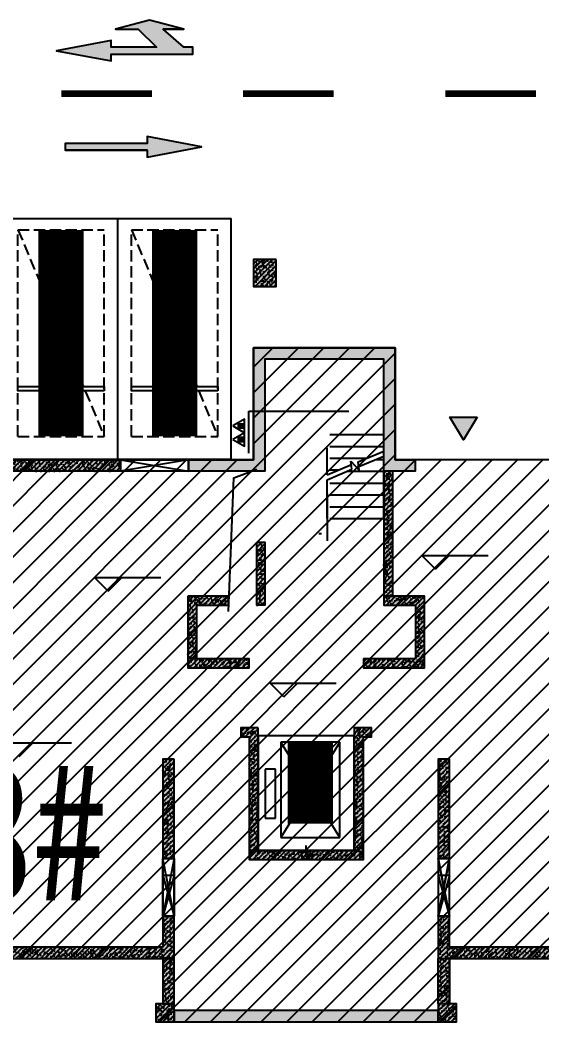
# Model space of a CAD drawing. Extents: x -1338203 to 1886333, y -783476 to 1038610.
# Drawn here: x 755202 to 766702, y 64349 to 86421 of the extents above; entities that cross this region are included whole.
import ezdxf
from ezdxf.enums import TextEntityAlignment as Align

# ---------------------------------------------------------------- set-up
doc = ezdxf.new("R2010")
doc.units = 0
doc.header["$LTSCALE"] = 1000
doc.header["$MEASUREMENT"] = 0
doc.linetypes.add('A-001-平面B2$0$__DASH', pattern=[0.35, 0.25, -0.1])
for name, color, linetype, plot in [('A-001-主楼相对位置参照$0$AAD-A-MARK', 6, 'Continuous', False), ('A-08-平面B1$0$A01-125-交通核文字编号B2$0$AAD-A-MARK', 6, 'Continuous', False), ('A-08-平面B1$0$AAD-A-MARK', 6, 'Continuous', False), ('S-08-墙柱B1_1$0$AAD-A-MARK', 6, 'Continuous', False)]:
    doc.layers.add(name, color=color, linetype=linetype, plot=plot)
for name, color, linetype in [('A-001-平面参照B1$0$0G-NOTE', 4, 'Continuous'), ('A-001-车位参照B1$0$A-001-车位参照B1$0$0A-P-PKNG-CAR(A)', 43, 'Continuous'), ('A-08-平面B1$0$0A-A-SYMB-ELEV', 150, 'Continuous'), ('A-08-平面B1$0$0A-E-EVTR', 2, 'Continuous'), ('A-08-平面B1$0$0A-E-STRS', 2, 'Continuous'), ('A-08-平面B1$0$0A-O-HOLE', 52, 'Continuous'), ('A-08-平面B1$0$A01-125-交通核文字编号B2$0$0A-A-SYMB-ELEV', 150, 'Continuous'), ('p-a-core', 1, 'Continuous'), ('p-a-regular', 5, 'Continuous'), ('S-08-墙柱B1_1$0$$AUDIT_BAD_LAYER1', 7, 'Continuous'), ('S-08-墙柱B1_1$0$0S-CC-LINE', 52, 'Continuous'), ('S-08-墙柱B1_1$0$0S-CW-HATCH', 251, 'Continuous'), ('S-08-墙柱B1_1$0$0S-CW-HATCH-UP', 251, 'Continuous'), ('S-08-墙柱B1_1$0$0S-CW-LINE', 72, 'Continuous'), ('S-08-墙柱B1_1$0$0S-S-HOLE', 55, 'Continuous'), ('S001地下一墙柱$0$S001地下一墙柱$0$0S-CC-LINE', 52, 'Continuous'), ('S001地下一墙柱$0$S001地下一墙柱$0$0S-CW-HATCH', 251, 'Continuous'), ('S001地下一墙柱$0$S001地下一墙柱$0$0S-CW-HATCH-UP', 251, 'Continuous'), ('中心线', 42, 'Continuous'), ('地面指向箭头', 7, 'Continuous'), ('负一层消火栓$0$0P-DIM-FH', 3, 'Continuous'), ('负一层消火栓$0$0P-EQUIP-FH', 7, 'Continuous')]:
    doc.layers.add(name, color=color, linetype=linetype)
doc.styles.add('A-001-平面参照B1$0$AAD-HT', font='simhei.ttf', dxfattribs={"width": 0.6})
pattern_1 = [(45, (0, 0), (-53.03300858899106, 53.03300858899107), []), (49.99999999999999, (0, 0), (215.178054780226, -18.82564049477853), [22.5, -247.5]), (355, (0, 0), (-41.6254000839, 225.6576401100035), [18, -198]), (100.4514, (17.9315039999783, -1.568802000023425), (173.5528145142065, 206.8318626182861), [19.122057, -210.3426336]), (46.18420000000002, (0, 60), (320.1723145876933, -49.65570429870542), [33.74999999999971, -371.2499999999977]), (96.6356, (26.68102349992841, 55.86200790002476), (280.398811664611, 292.2353612701325), [28.6830864, -315.5139]), (351.1842, (0, 60), (280.3985835400882, 292.2355802775974), [27, -297]), (21, (30, 45), (179.0721156355385, -120.7856671996016), [22.5, -247.5]), (326.0000000000001, (30, 45), (72.99459957647451, 217.5450135140559), [18, -198]), (71.4514, (44.92266990058124, 34.93451819999609), (252.066788574447, 96.75914901298572), [19.122057, -210.3426336]), (37.50000000000001, (0, 0), (3.647956595187201, 99.86815614939344), [0, -195.6, 0, -201, 0, -198.75]), (7.499999999999999, (0, 0), (78.92086123264458, 118.3235135647081), [0, -114.6, 0, -191.1, 0, -75.75]), (327.5, (-66.90000000037253, 0), (160.1467308517227, -6.766461520313927), [0, -75, 0, -234, 0, -310.5]), (317.5, (-96.90000000037253, 0), (174.9558508027159, 30.03149469969532), [0, -97.5, 0, -155.4, 0, -220.5])]
pattern_2 = [(45, (-4257893.903949719, 636368.8343499252), (-53.03300858899106, 53.03300858899107), []), (49.99999999999999, (-4257893.903949719, 636368.8343499252), (215.178054780226, -18.82564049477853), [22.5, -247.5]), (355, (-4257893.903949719, 636368.8343499252), (-41.6254000839, 225.6576401100035), [18, -198]), (100.4514, (-4257875.972445719, 636367.2655479251), (173.5528145142065, 206.8318626182861), [19.122057, -210.3426336]), (46.18420000000002, (-4257893.903949719, 636428.8343499252), (320.1723145876933, -49.65570429870542), [33.74999999999977, -371.2499999999982]), (96.6356, (-4257867.222926219, 636424.6963578251), (280.398811664611, 292.2353612701325), [28.6830864, -315.5139]), (351.1842, (-4257893.903949719, 636428.8343499252), (280.3985835400882, 292.2355802775974), [27, -297]), (21, (-4257863.903949719, 636413.8343499252), (179.0721156355385, -120.7856671996016), [22.5, -247.5]), (326.0000000000001, (-4257863.903949719, 636413.8343499252), (72.99459957647451, 217.5450135140559), [18, -198]), (71.4514, (-4257848.981279819, 636403.768868125), (252.066788574447, 96.75914901298572), [19.122057, -210.3426336]), (37.50000000000001, (-4257893.903949719, 636368.8343499252), (3.647956595187201, 99.86815614939344), [0, -195.6, 0, -201, 0, -198.75]), (7.499999999999999, (-4257893.903949719, 636368.8343499252), (78.92086123264458, 118.3235135647081), [0, -114.6, 0, -191.1, 0, -75.75]), (327.5, (-4257960.803949719, 636368.8343499252), (160.1467308517227, -6.766461520313927), [0, -75, 0, -234, 0, -310.5]), (317.5, (-4257990.803949719, 636368.8343499252), (174.9558508027159, 30.03149469969532), [0, -97.5, 0, -155.4, 0, -220.5])]

# ---------------------------------------------------------------- blocks, each defined once
blk = doc.blocks.new('A-001-平面参照B1')
at = {"layer": 'A-001-平面参照B1$0$0G-NOTE', "style": 'A-001-平面参照B1$0$AAD-HT', "width": 0.8}
blk.add_text('8#', height=3000, rotation=3.335053305670289e-09, dxfattribs=at).set_placement((-12512.75676564593, -238361.2754424647), align=Align.MIDDLE_LEFT)
blk = doc.blocks.new('S-08-墙柱B1_1')
at = {"layer": 'S-08-墙柱B1_1$0$0S-CW-HATCH'}
h = blk.add_hatch(color=256, dxfattribs=at)
h.dxf.hatch_style = 1
h.paths.add_polyline_path([(1960, 8690.000000000116), (2400, 8690), (2400, 8440), (1710, 8440.000000000116), (1710, 10910.00000000012), (-910, 10910.00000000012), (-910.0000000018626, 8440.000000000116), (-2589.999999891967, 8440.000000000116), (-2589.999999891967, 8690.000000000116), (-1160, 8690.000000000116), (-1160, 11160.00000000012), (1960, 11160.00000000012)])
h = blk.add_hatch(color=256, dxfattribs=at)
h.dxf.hatch_style = 1
h.paths.add_polyline_path([(-7090, 5490.000000000116), (-7090, 6890.000000000116), (-7090, 8690.000000000116), (-4090.000000108965, 8690.000000000116), (-4090.000000108965, 8440.000000000116), (-6840, 8440.000000000116), (-6840, 5490.000000000116)])
h = blk.add_hatch(color=256, dxfattribs=at)
h.dxf.hatch_style = 1
h.paths.add_polyline_path([(1710, 5690.000000000116), (1910, 5690.000000000116), (1910, 8440.000000000116), (1710, 8440.000000000116)])
h = blk.add_hatch(color=256, dxfattribs=at)
h.dxf.hatch_style = 1
h.paths.add_polyline_path([(-1090, 6880.000000000116), (-910, 6880.000000000116), (-910, 5490), (-1090, 5490)])
h = blk.add_hatch(color=256, dxfattribs=at)
h.dxf.hatch_style = 1
h.paths.add_polyline_path([(-2610, 5690.000000000116), (-2610, 4110.000000000116), (-1260, 4110.000000000116), (-1260, 4310.000000000116), (-2410, 4310.000000000116), (-2410, 5490.000000000116), (-1710, 5490.000000000116), (-1710, 5690.000000000116)])
h = blk.add_hatch(color=256, dxfattribs=at)
h.dxf.hatch_style = 1
h.paths.add_polyline_path([(2410, 4310.000000000116), (1260, 4310.000000000116), (1260, 4110.000000000116), (2610, 4110.000000000116), (2610, 5690.000000000116), (1710, 5690.000000000116), (1710, 5490.000000000116), (2410, 5490.000000000116)])
h = blk.add_hatch(color=256, dxfattribs=at)
h.dxf.hatch_style = 1
h.paths.add_polyline_path([(-1060, 2790.000000000116), (-1440, 2790.000000000116), (-1440, 2590.000000000116), (-1260, 2590.000000000116), (-1260, -109.9999999998836), (1260, -109.9999999998836), (1260, 2590.000000000116), (1440, 2590.000000000116), (1440, 2790.000000000116), (1060, 2790.000000000116), (1060, 90.00000000011642), (-1060, 90.00000000011642)])
h = blk.add_hatch(color=256, dxfattribs=at)
h.dxf.hatch_style = 1
h.paths.add_polyline_path([(-2910, 2100.000000000116), (-3160, 2100.000000000116), (-3160, -89.99999999988358), (-2910, -89.99999999988358)])
h = blk.add_hatch(color=256, dxfattribs=at)
h.dxf.hatch_style = 1
h.paths.add_polyline_path([(2910.000000009313, -89.99999999988358), (3160, -89.99999999988358), (3160, 2100.000000000116), (2910.000000009313, 2100.000000000116)])
h = blk.add_hatch(color=256, dxfattribs=at)
h.dxf.hatch_style = 1
h.paths.add_polyline_path([(-3160, -2039.999999999884), (-6840, -2039.999999999884), (-6840, -2289.999999999884), (-2910, -2289.999999999884), (-2910, -1360.000000032946), (-3160, -1360.000000032946)])
h = blk.add_hatch(color=256, dxfattribs=at)
h.dxf.hatch_style = 1
h.paths.add_polyline_path([(2910, -2289.999999999884), (6890, -2289.999999999884), (6890, -2039.999999999884), (3160, -2039.999999999884), (3160.000000004657, -1359.999999941676), (2910.000000004657, -1359.999999941676)])
h = blk.add_hatch(color=256, dxfattribs=at)
h.dxf.hatch_style = 1
h.paths.add_polyline_path([(-2910, -2289.999999999884), (-3160, -2289.999999999884), (-3160, -3289.999999999884), (-2910, -3289.999999999884)])
h = blk.add_hatch(color=256, dxfattribs=at)
h.dxf.hatch_style = 1
h.paths.add_polyline_path([(2910, -2289.999999999884), (3160, -2289.999999999884), (3160, -3289.999999999884), (2910, -3289.999999999884)])
h = blk.add_hatch(color=256, dxfattribs=at)
h.dxf.hatch_style = 1
h.paths.add_polyline_path([(-2910, -3289.999999999884), (-3310, -3289.999999999884), (-3310, -3689.999999999884), (-2910, -3689.999999999884)])
h = blk.add_hatch(color=256, dxfattribs=at)
h.dxf.hatch_style = 1
h.paths.add_polyline_path([(3310, -3289.999999999884), (2910, -3289.999999999884), (2910, -3689.999999999884), (3310, -3689.999999999884)])
h = blk.add_hatch(color=256, dxfattribs=at)
h.dxf.hatch_style = 1
h.paths.add_polyline_path([(-2910, -3689.999999999884), (2910, -3689.999999999884), (2910, -3439.999999999884), (-2910, -3439.999999999884)])
at = {"layer": 'S-08-墙柱B1_1$0$0S-CW-HATCH-UP'}
h = blk.add_hatch(dxfattribs=at)
h.set_pattern_fill('钢筋混凝土', color=256, scale=30)
h.set_pattern_definition(pattern_1)
h.paths.add_polyline_path([(1960, 8690.000000000116), (2400, 8690), (2400, 8440), (1710, 8440.000000000116), (1710, 10910.00000000012), (-910, 10910.00000000012), (-910.0000000018626, 8440.000000000116), (-2589.999999891967, 8440.000000000116), (-2589.999999891967, 8690.000000000116), (-1160, 8690.000000000116), (-1160, 11160.00000000012), (1960, 11160.00000000012)])
h = blk.add_hatch(dxfattribs=at)
h.set_pattern_fill('钢筋混凝土', color=256, scale=30)
h.set_pattern_definition(pattern_1)
h.paths.add_polyline_path([(-7090, 5490.000000000116), (-7090, 6890.000000000116), (-7090, 8690.000000000116), (-4090.000000108965, 8690.000000000116), (-4090.000000108965, 8440.000000000116), (-6840, 8440.000000000116), (-6840, 5490.000000000116)])
h = blk.add_hatch(dxfattribs=at)
h.set_pattern_fill('钢筋混凝土', color=256, scale=30)
h.set_pattern_definition(pattern_1)
h.paths.add_polyline_path([(1710, 5690.000000000116), (1910, 5690.000000000116), (1910, 8440.000000000116), (1710, 8440.000000000116)])
h = blk.add_hatch(dxfattribs=at)
h.set_pattern_fill('钢筋混凝土', color=256, scale=30)
h.set_pattern_definition([(45, (0, 0), (-53.03300858899106, 53.03300858899107), []), (49.99999999999999, (0, 0), (215.178054780226, -18.82564049477853), [22.5, -247.5]), (355, (0, 0), (-41.6254000839, 225.6576401100035), [18, -198]), (100.4514, (17.9315039999783, -1.568802000023425), (173.5528145142065, 206.8318626182861), [19.122057, -210.3426336]), (46.18420000000002, (0, 60), (320.1723145876933, -49.65570429870542), [33.74999999999985, -371.2499999999988]), (96.6356, (26.68102349992841, 55.86200790002476), (280.398811664611, 292.2353612701325), [28.6830864, -315.5139]), (351.1842, (0, 60), (280.3985835400882, 292.2355802775974), [27, -297]), (21, (30, 45), (179.0721156355385, -120.7856671996016), [22.5, -247.5]), (326.0000000000001, (30, 45), (72.99459957647451, 217.5450135140559), [18, -198]), (71.4514, (44.92266989964992, 34.93451819999609), (252.066788574447, 96.75914901298572), [19.122057, -210.3426336]), (37.50000000000001, (0, 0), (3.647956595187201, 99.86815614939344), [0, -195.6, 0, -201, 0, -198.75]), (7.499999999999999, (0, 0), (78.92086123264458, 118.3235135647081), [0, -114.6, 0, -191.1, 0, -75.75]), (327.5, (-66.90000000037253, 0), (160.1467308517227, -6.766461520313927), [0, -75, 0, -234, 0, -310.5]), (317.5, (-96.90000000037253, 0), (174.9558508027159, 30.03149469969532), [0, -97.5, 0, -155.4, 0, -220.5])])
h.paths.add_polyline_path([(-1090, 6880.000000000116), (-910, 6880.000000000116), (-910, 5490), (-1090, 5490)])
h = blk.add_hatch(dxfattribs=at)
h.set_pattern_fill('钢筋混凝土', color=256, scale=30)
h.set_pattern_definition(pattern_1)
h.paths.add_polyline_path([(-2610, 5690.000000000116), (-2610, 4110.000000000116), (-1260, 4110.000000000116), (-1260, 4310.000000000116), (-2410, 4310.000000000116), (-2410, 5490.000000000116), (-1710, 5490.000000000116), (-1710, 5690.000000000116)])
h = blk.add_hatch(dxfattribs=at)
h.set_pattern_fill('钢筋混凝土', color=256, scale=30)
h.set_pattern_definition(pattern_1)
h.paths.add_polyline_path([(2410, 4310.000000000116), (1260, 4310.000000000116), (1260, 4110.000000000116), (2610, 4110.000000000116), (2610, 5690.000000000116), (1710, 5690.000000000116), (1710, 5490.000000000116), (2410, 5490.000000000116)])
h = blk.add_hatch(dxfattribs=at)
h.set_pattern_fill('钢筋混凝土', color=256, scale=30)
h.set_pattern_definition(pattern_1)
h.paths.add_polyline_path([(-1060, 2790.000000000116), (-1440, 2790.000000000116), (-1440, 2590.000000000116), (-1260, 2590.000000000116), (-1260, -109.9999999998836), (1260, -109.9999999998836), (1260, 2590.000000000116), (1440, 2590.000000000116), (1440, 2790.000000000116), (1060, 2790.000000000116), (1060, 90.00000000011642), (-1060, 90.00000000011642)])
h = blk.add_hatch(dxfattribs=at)
h.set_pattern_fill('钢筋混凝土', color=256, scale=30)
h.set_pattern_definition(pattern_2)
h.paths.add_polyline_path([(-2910, 2100.000000000116), (-3160, 2100.000000000116), (-3160, -89.99999999988358), (-2910, -89.99999999988358)])
h = blk.add_hatch(dxfattribs=at)
h.set_pattern_fill('钢筋混凝土', color=256, scale=30)
h.set_pattern_definition(pattern_2)
h.paths.add_polyline_path([(2910.000000009313, -89.99999999988358), (3160, -89.99999999988358), (3160, 2100.000000000116), (2910.000000009313, 2100.000000000116)])
h = blk.add_hatch(dxfattribs=at)
h.set_pattern_fill('STARS', color=256, scale=115, angle=45)
h.set_pattern_definition([(45, (0, 0), (-111.7962160783531, 111.7962160783531), [91.28125, -91.28125]), (105, (0, 0), (-152.7164712100046, -40.92025513165151), [91.28125, -91.28125]), (165, (-23.62531260401011, 88.17090347432531), (-40.92025513165157, -152.7164712100046), [91.28125, -91.28125])])
edge = h.paths.add_edge_path()
edge.add_arc((0, 0), 100, 0, 360)
h = blk.add_hatch(dxfattribs=at)
h.set_pattern_fill('钢筋混凝土', color=256, scale=30)
h.set_pattern_definition(pattern_2)
h.paths.add_polyline_path([(-3160, -2039.999999999884), (-6840, -2039.999999999884), (-6840, -2289.999999999884), (-2910, -2289.999999999884), (-2910, -1360.000000032946), (-3160, -1360.000000032946)])
h = blk.add_hatch(dxfattribs=at)
h.set_pattern_fill('钢筋混凝土', color=256, scale=30)
h.set_pattern_definition(pattern_2)
h.paths.add_polyline_path([(2910, -2289.999999999884), (6890, -2289.999999999884), (6890, -2039.999999999884), (3160, -2039.999999999884), (3160.000000004657, -1359.999999941676), (2910.000000004657, -1359.999999941676)])
h = blk.add_hatch(dxfattribs=at)
h.set_pattern_fill('钢筋混凝土', color=256, scale=30)
h.set_pattern_definition(pattern_1)
h.paths.add_polyline_path([(-2910, -2289.999999999884), (-3160, -2289.999999999884), (-3160, -3289.999999999884), (-2910, -3289.999999999884)])
h = blk.add_hatch(dxfattribs=at)
h.set_pattern_fill('钢筋混凝土', color=256, scale=30)
h.set_pattern_definition(pattern_1)
h.paths.add_polyline_path([(2910, -2289.999999999884), (3160, -2289.999999999884), (3160, -3289.999999999884), (2910, -3289.999999999884)])
h = blk.add_hatch(dxfattribs=at)
h.set_pattern_fill('钢筋混凝土', color=256, scale=30)
h.set_pattern_definition(pattern_1)
h.paths.add_polyline_path([(-2910, -3289.999999999884), (-3310, -3289.999999999884), (-3310, -3689.999999999884), (-2910, -3689.999999999884)])
h = blk.add_hatch(dxfattribs=at)
h.set_pattern_fill('钢筋混凝土', color=256, scale=30)
h.set_pattern_definition(pattern_1)
h.paths.add_polyline_path([(3310, -3289.999999999884), (2910, -3289.999999999884), (2910, -3689.999999999884), (3310, -3689.999999999884)])
h = blk.add_hatch(dxfattribs=at)
h.set_pattern_fill('钢筋混凝土', color=256, scale=30)
h.set_pattern_definition(pattern_1)
h.paths.add_polyline_path([(-2910, -3689.999999999884), (2910, -3689.999999999884), (2910, -3439.999999999884), (-2910, -3439.999999999884)])
at = {"layer": 'S-08-墙柱B1_1$0$$AUDIT_BAD_LAYER1'}
for q in [(0, 200), (200, 0)]:
    blk.add_line((0, 0), q, dxfattribs=at)
at = {"layer": 'S-08-墙柱B1_1$0$0S-CC-LINE'}
for points in [[(-2910, -3289.999999999884), (-3310, -3289.999999999884), (-3310, -3689.999999999884), (-2910, -3689.999999999884)], [(3310, -3289.999999999884), (2910, -3289.999999999884), (2910, -3689.999999999884), (3310, -3689.999999999884)]]:
    blk.add_lwpolyline(points, close=True, dxfattribs=at)
at = {"layer": 'S-08-墙柱B1_1$0$0S-CW-LINE'}
for points in [[(1960, 8690.000000000116), (2400, 8690), (2400, 8440), (1710, 8440.000000000116), (1710, 10910.00000000012), (-910, 10910.00000000012), (-910.0000000018626, 8440.000000000116), (-2589.999999891967, 8440.000000000116), (-2589.999999891967, 8690.000000000116), (-1160, 8690.000000000116), (-1160, 11160.00000000012), (1960, 11160.00000000012)], [(-7090, 5490.000000000116), (-7090, 6890.000000000116), (-7090, 8690.000000000116), (-4090.000000108965, 8690.000000000116), (-4090.000000108965, 8440.000000000116), (-6840, 8440.000000000116), (-6840, 5490.000000000116)], [(1710, 5690.000000000116), (1910, 5690.000000000116), (1910, 8440.000000000116), (1710, 8440.000000000116)], [(-1090, 6880.000000000116), (-910, 6880.000000000116), (-910, 5490), (-1090, 5490)], [(-2610, 5690.000000000116), (-2610, 4110.000000000116), (-1260, 4110.000000000116), (-1260, 4310.000000000116), (-2410, 4310.000000000116), (-2410, 5490.000000000116), (-1710, 5490.000000000116), (-1710, 5690.000000000116)], [(2410, 4310.000000000116), (1260, 4310.000000000116), (1260, 4110.000000000116), (2610, 4110.000000000116), (2610, 5690.000000000116), (1710, 5690.000000000116), (1710, 5490.000000000116), (2410, 5490.000000000116)], [(-1060, 2790.000000000116), (-1440, 2790.000000000116), (-1440, 2590.000000000116), (-1260, 2590.000000000116), (-1260, -109.9999999998836), (1260, -109.9999999998836), (1260, 2590.000000000116), (1440, 2590.000000000116), (1440, 2790.000000000116), (1060, 2790.000000000116), (1060, 90.00000000011642), (-1060, 90.00000000011642)], [(-2910, 2100.000000000116), (-3160, 2100.000000000116), (-3160, -89.99999999988358), (-2910, -89.99999999988358)], [(2910.000000009313, -89.99999999988358), (3160, -89.99999999988358), (3160, 2100.000000000116), (2910.000000009313, 2100.000000000116)], [(-3160, -2039.999999999884), (-6840, -2039.999999999884), (-6840, -2289.999999999884), (-2910, -2289.999999999884), (-2910, -1360.000000032946), (-3160, -1360.000000032946)], [(2910, -2289.999999999884), (6890, -2289.999999999884), (6890, -2039.999999999884), (3160, -2039.999999999884), (3160.000000004657, -1359.999999941676), (2910.000000004657, -1359.999999941676)], [(-2910, -2289.999999999884), (-3160, -2289.999999999884), (-3160, -3289.999999999884), (-2910, -3289.999999999884)], [(2910, -2289.999999999884), (3160, -2289.999999999884), (3160, -3289.999999999884), (2910, -3289.999999999884)], [(-2910, -3689.999999999884), (2910, -3689.999999999884), (2910, -3439.999999999884), (-2910, -3439.999999999884)]]:
    blk.add_lwpolyline(points, close=True, dxfattribs=at)
at = {"layer": 'S-08-墙柱B1_1$0$0S-S-HOLE'}
for points in [[(-4090.000000108965, 8689.999999978696), (-2589.999999891967, 8689.999999978696), (-2589.999999891967, 8440.000000000116), (-4090.000000108965, 8440.000000000116)], [(-2910, -89.99999999988358), (-3160, -89.99999999988358), (-3160, -1360.000000032946), (-2910, -1360.000000032946)], [(3160, -89.99999999988358), (2910.000000009313, -89.99999999988358), (2910.000000009313, -1359.999999941676), (3160, -1359.999999941676)], [(-2909.999999987893, -1360.000000050175), (-2909.999999987893, -460.000000050175), (-3160, -460.000000050175), (-3159.999999982305, -1359.999999941676)], [(3159.999999996275, -1360.000000091735), (3159.999999996275, -460.0000000917353), (2909.999999983236, -460.0000000917353), (2910.000000001863, -1359.999999983236)]]:
    blk.add_lwpolyline(points, close=True, dxfattribs=at)
for points in [[(-2589.999999891967, 8689.99999997334), (-4090.000000108965, 8440.000000000116)], [(-4090.000000108033, 8689.999999978696), (-2589.999999891967, 8440.000000000116)], [(-2910.000000009313, -1359.999999941676), (-3160, -89.99999996682163)], [(-2910.000000006519, -90.00000003294554), (-3159.999999982305, -1359.999999941676)], [(3160.000000004657, -1359.999999941676), (2910.000000009313, -90.0000000471482)], [(3160, -89.99999996682163), (2909.999999998137, -1359.999999998719)], [(-2910, -460.000000050175), (-3159.999999982305, -1359.999999941676)], [(-3160, -460.000000050175), (-2910.000000009313, -1359.999999941676)], [(3159.999999983236, -460.0000000917353), (2910.000000001863, -1359.999999983236)], [(2909.999999983236, -460.0000000917353), (3159.999999973923, -1359.999999983236)]]:
    blk.add_lwpolyline(points, dxfattribs=at)
at = {"layer": 'S-08-墙柱B1_1$0$AAD-A-MARK'}
blk.add_circle((0, 0), 100, dxfattribs=at)
blk = doc.blocks.new('S001地下一墙柱')
at = {"layer": 'S001地下一墙柱$0$S001地下一墙柱$0$0S-CW-HATCH'}
h = blk.add_hatch(color=256, dxfattribs=at)
h.dxf.hatch_style = 1
h.paths.add_polyline_path([(-5518.766972735524, -225739.9997913494), (-6018.766972735524, -225739.9997913494), (-6018.766972735524, -226339.9997913494), (-5518.766972735524, -226339.9997913494)])
at = {"layer": 'S001地下一墙柱$0$S001地下一墙柱$0$0S-CW-HATCH-UP'}
h = blk.add_hatch(dxfattribs=at)
h.set_pattern_fill('钢筋混凝土', color=256, scale=30)
h.set_pattern_definition([(45, (26791.9656297788, -216788.2728306755), (-53.03300858899106, 53.03300858899107), []), (49.99999999999999, (26791.9656297788, -216788.2728306755), (215.178054780226, -18.82564049477853), [22.5, -247.5]), (355, (26791.9656297788, -216788.2728306755), (-41.6254000839, 225.6576401100035), [18, -198]), (100.4514, (26809.89713377878, -216789.8416326755), (173.5528145142065, 206.8318626182861), [19.122057, -210.3426336]), (46.18420000000002, (26791.9656297788, -216728.2728306755), (320.1723145876933, -49.65570429870542), [33.74999999999615, -371.2499999999692]), (96.6356, (26818.6466532778, -216732.4108227753), (280.398811664611, 292.2353612701325), [28.6830864, -315.5139]), (351.1842, (26791.9656297788, -216728.2728306755), (280.3985835400882, 292.2355802775974), [27, -297]), (21, (26821.9656297788, -216743.2728306755), (179.0721156355385, -120.7856671996016), [22.5, -247.5]), (326.0000000000001, (26821.9656297788, -216743.2728306755), (72.99459957647451, 217.5450135140559), [18, -198]), (71.4514, (26836.88829967752, -216753.3383124754), (252.066788574447, 96.75914901298572), [19.122057, -210.3426336]), (37.50000000000001, (26791.9656297788, -216788.2728306755), (3.647956595187201, 99.86815614939344), [0, -195.6, 0, -201, 0, -198.75]), (7.499999999999999, (26791.9656297788, -216788.2728306755), (78.92086123264458, 118.3235135647081), [0, -114.6, 0, -191.1, 0, -75.75]), (327.5, (26725.06562977843, -216788.2728306755), (160.1467308517227, -6.766461520313927), [0, -75, 0, -234, 0, -310.5]), (317.5, (26695.06562977843, -216788.2728306755), (174.9558508027159, 30.03149469969532), [0, -97.5, 0, -155.4, 0, -220.5])])
h.paths.add_polyline_path([(-5518.766972735524, -225739.9997913494), (-6018.766972735524, -225739.9997913494), (-6018.766972735524, -226339.9997913494), (-5518.766972735524, -226339.9997913494)])
at = {"layer": 'S001地下一墙柱$0$S001地下一墙柱$0$0S-CC-LINE'}
blk.add_lwpolyline([(-5518.766972735524, -225739.9997913494), (-6018.766972735524, -225739.9997913494), (-6018.766972735524, -226339.9997913494), (-5518.766972735524, -226339.9997913494)], close=True, dxfattribs=at)
at = {"ltscale": 0.002}
blk.add_blockref('S-08-墙柱B1_1', (-4858.766973266378, -238849.9999682523), dxfattribs=at)
blk = doc.blocks.new('负一层消火栓$0$$TwtSys$00000546')
h = blk.add_hatch()
h.set_pattern_fill('ANSI31', color=256, scale=200, style=0)
h.set_pattern_definition([(45, (-38543.80223862439, -6670.830405693208), (-17.67766952966369, 17.67766952966369), [])])
h.paths.add_polyline_path([(-64.92232553117356, 173.7449990885525), (64.922325531159, 173.7449990885525), (64.922325531159, 43.90034802621994), (-64.92232553117356, 43.90034802621994)])
for points in [[(0, 343.6163707387423), (-198.3870041439732, 0), (198.3870041439732, 0)], [(-64.92232553117356, 173.7449990885525), (64.922325531159, 173.7449990885525), (64.922325531159, 43.90034802621994), (-64.92232553117356, 43.90034802621994)]]:
    blk.add_lwpolyline(points, close=True)
blk = doc.blocks.new('负一层消火栓')
at = {"layer": '负一层消火栓$0$0P-DIM-FH'}
for p, q in [((-6118.849525060388, -230010.0564385924, 800), (-6118.849525060388, -229085.0667136323, 800)), ((-6118.849525060388, -229085.0667136323, 800), (-3916.113904825489, -229085.0667136323, 800))]:
    blk.add_line(p, q, dxfattribs=at)
at = {"layer": '负一层消火栓$0$0P-EQUIP-FH', "xscale": 0.7500000000000011, "yscale": 0.7500000000000011, "zscale": 0.7500000000000011, "rotation": 90}
for p in [(-6218.848446291056, -229411.2662551472, 799.9981982389105), (-6218.81537701434, -229411.2993599569, 799.9981982389105), (-6218.848446291056, -229708.8467613632, 799.9981982389105), (-6218.81537701434, -229708.8798661728, 799.9981982389105)]:
    blk.add_blockref('负一层消火栓$0$$TwtSys$00000546', p, dxfattribs=at)
blk = doc.blocks.new('直行右转或左转')
at = {"layer": '地面指向箭头'}
blk.add_hatch(color=251, dxfattribs=at).paths.add_polyline_path([(3219528.284346588, 2452519.291264324), (3218326.710114264, 2452293.996095764), (3218326.710114264, 2452444.192874803), (3217325.398253995, 2452444.192874803), (3217725.922998101, 2452043.668130696), (3218226.578928237, 2452043.668130696), (3217475.595033034, 2451843.405758641), (3216724.611137833, 2452043.668130696), (3217175.201474953, 2452043.668130696), (3216724.611137833, 2452444.192874803), (3216524.348765777, 2452444.192874803), (3216524.348765777, 2452594.389653844), (3218326.710114264, 2452594.389653844), (3218326.710114264, 2452744.586432884)])
at = {"layer": '地面指向箭头', "color": 251}
blk.add_lwpolyline([(3216724.611137833, 2452043.668130697), (3217175.201474957, 2452043.668130697), (3216724.611137833, 2452043.668130697), (3217475.595033039, 2451843.405758642), (3218226.578928245, 2452043.668130697), (3217725.922998107, 2452043.668130697), (3217325.398253998, 2452444.192874806), (3218326.710114271, 2452444.192874806), (3218326.710114271, 2452293.996095765), (3219528.2843466, 2452519.291264327), (3218326.710114271, 2452744.586432889), (3218326.710114271, 2452594.389653848), (3216524.348765777, 2452594.389653848), (3216524.348765777, 2452444.192874806), (3216724.611137833, 2452444.192874806), (3217175.201474957, 2452043.668130697)], dxfattribs=at)
blk = doc.blocks.new('直行')
at = {"layer": '地面指向箭头'}
blk.add_hatch(color=251, dxfattribs=at).paths.add_polyline_path([(-29241.18088326603, 4059962.360158878), (-29466.27287976909, 4058761.86951086), (-29316.21154876752, 4058761.86951086), (-29316.21154876659, 4056961.133538832), (-29166.15021776455, 4056961.133538832), (-29166.15021776501, 4058761.86951086), (-29016.0888867625, 4058761.86951086)])
at = {"layer": '地面指向箭头', "color": 251}
blk.add_lwpolyline([(-29316.21154876472, 4058761.869510867), (-29316.21154876472, 4056961.133538832), (-29316.21154876472, 4058761.869510867), (-29316.21154876472, 4058761.869510867), (-29466.27287976723, 4058761.869510867), (-29241.18088326324, 4059962.36015889), (-29016.08888675878, 4058761.869510867), (-29166.15021776175, 4058761.869510867), (-29166.15021776129, 4056961.133538832), (-29316.21154876472, 4056961.133538832), (-29316.21154876472, 4056961.133538832)], dxfattribs=at)
blk = doc.blocks.new('A$C9cb663f1')
at = {"layer": '中心线', "color": 251, "const_width": 150}
for points in [[(343465.7051546783, -276962.2367609942), (345465.7051546783, -276962.2367609942)], [(347465.7051546783, -276962.2367609942), (349465.7051546783, -276962.2367609942)], [(351925.8156347419, -276962.2367609942), (353925.8156347419, -276962.2367609942)]]:
    blk.add_lwpolyline(points, dxfattribs=at)
at = {"layer": '地面指向箭头', "color": 251, "linetype": 'Continuous', "rotation": 180}
blk.add_blockref('直行右转或左转', (3562887.139437219, 2176502.676647715), dxfattribs=at)
at = {"layer": '地面指向箭头', "color": 251, "xscale": -1, "rotation": 270}
blk.add_blockref('直行', (-3713408.822665378, -248893.0569597534), dxfattribs=at)
blk = doc.blocks.new('A$C488321c4')
at = {"layer": '地面指向箭头'}
h = blk.add_hatch(color=251, dxfattribs=at)
h.dxf.hatch_style = 1
h.paths.add_polyline_path([(352625.8092849948, -284092.1113727743), (352325.8092849948, -284592.1113727743), (352025.8092849948, -284092.1113727743)])
at = {"layer": '地面指向箭头', "color": 251, "flags": 128}
blk.add_lwpolyline([(352625.8092849948, -284092.1113727743), (352325.8092849948, -284592.1113727743), (352025.8092849948, -284092.1113727743), (352625.8092849948, -284092.1113727743)], dxfattribs=at)
blk = doc.blocks.new('A$Cd3af7b6b')
at = {"layer": '地面指向箭头'}
h = blk.add_hatch(color=251, dxfattribs=at)
h.dxf.hatch_style = 1
h.paths.add_polyline_path([(352625.8092849948, 136407.8886272256), (352325.8092849948, 135907.8886272256), (352025.8092849948, 136407.8886272256)])
at = {"layer": '地面指向箭头', "color": 251, "flags": 128}
blk.add_lwpolyline([(352625.8092849948, 136407.8886272256), (352325.8092849948, 135907.8886272256), (352025.8092849948, 136407.8886272256), (352625.8092849948, 136407.8886272256)], dxfattribs=at)
blk = doc.blocks.new('A-001-车位参照B1$0$A-001-车位参照B1$0$A-001-车位参照B1$0$ddd')
for p, q in [((4.126253770664334e-06, 2500.25194072735), (-0.1188323362439405, 0.2519431115360931)), ((4.126253770664334e-06, 2500.25194072735), (5299.999998165789, 2500.000000000116)), ((5299.999998165789, 2500.000000000116), (5299.881161643672, 2.861139364540577e-06)), ((-0.1188323362439405, 0.2519431115360931), (5299.881161643672, 2.861139364540577e-06))]:
    blk.add_line(p, q)
at = {"linetype": 'A-001-平面B2$0$__DASH'}
for p, q in [((499.9857431785349, 2200.228166103363), (499.8954274789721, 300.2281684875488)), ((499.9857431785349, 2200.228166103363), (5049.98573805255, 2200.011883735657)), ((5049.98573805255, 2200.011883735657), (5049.895422293368, 300.0118861198425)), ((499.8954274789721, 300.2281684875488), (5049.895422293368, 300.0118861198425))]:
    blk.add_line(p, q, dxfattribs=at)
blk.add_lwpolyline([(5049.98573805255, 2200.011883735657), (499.8954274789721, 300.2281684875488)], dxfattribs=at)
blk.add_lwpolyline([(1499.895426346484, 300.180634021759), (1499.985742046047, 2200.180631637573), (1599.985741926837, 2200.175878047943), (1599.895426227275, 300.1758804321289)], close=True)
at = {"layer": 'p-a-regular', "ltscale": 0.002, "const_width": 999.9999999999999}
blk.add_lwpolyline([(499.9405853287608, 1250.228167295456), (5049.940580172959, 1250.011884927866)], dxfattribs=at)
blk = doc.blocks.new('A-08-平面B1$0$A$C725c848c')
at = {"layer": 'A-08-平面B1$0$A01-125-交通核文字编号B2$0$0A-A-SYMB-ELEV'}
for p, q in [((-494.5125119400909, 3473.730001667514), (-794.5125119400909, 3773.730001667514)), ((-794.5125119400909, 3773.730001667514), (664.0464705591439, 3773.730001667514)), ((-494.5125119400909, 3473.730001667514), (-194.5125119400909, 3773.730001667514)), ((22094.51251194009, 3773.730001667514), (20635.95352944086, 3773.730001667514)), ((21794.51251194009, 3473.730001667514), (21494.51251194009, 3773.730001667514)), ((21794.51251194009, 3473.730001667514), (22094.51251194009, 3773.730001667514))]:
    blk.add_line(p, q, dxfattribs=at)
at = {"layer": 'A-08-平面B1$0$A01-125-交通核文字编号B2$0$AAD-A-MARK'}
for p, q in [((0, 0), (0, 200)), ((0, 0), (200, 0)), ((21300, 0), (21100, 0)), ((21300, 0), (21300, 200))]:
    blk.add_line(p, q, dxfattribs=at)
for centre in [(0, 0), (21300, 0)]:
    blk.add_circle(centre, 100, dxfattribs=at)
blk = doc.blocks.new('A-08-平面B1$0$zsdg')
at = {"layer": 'A-08-平面B1$0$0A-E-STRS'}
for p, q in [((460.0000000000003, 8364.153854895103), (460.0000000000003, 8960)), ((1142.686199736155, 8648.151313985343), (1710, 8884.153854895105)), ((1710, 8884.153854895101), (1710, 8960)), ((1008.888221377457, 8484.183645197916), (985.3286923303295, 8661.05289906103)), ((985.3286923303295, 8661.05289906103), (1167.345906552719, 8463.022658127942)), ((1167.345906552719, 8463.022658127942), (1142.686199736155, 8648.151313985343)), ((1156.355661296708, 8545.530100204325), (1710, 8775.846145104895)), ((1527.677535805541, 8700), (1710, 8700)), ((1710, 7400), (1710, 8775.846145104893)), ((460.0000000000003, 8364.153854895103), (995.2187598169041, 8586.804858978936)), ((460.0000000000003, 8255.846145104895), (1008.888221377457, 8484.183645197916)), ((902.6775358055424, 8439.999999999998), (1710, 8440)), ((460.0000000000002, 7400), (460.0000000000002, 8255.846145104893)), ((520.0000000000001, 8180), (1710, 8180)), ((460.0000000000002, 7949.999999999883), (460.0000000000003, 6909.999999999883)), ((520.0000000000001, 7920), (1710, 7920)), ((520.0000000000001, 7660), (1710, 7660)), ((520.0000000000001, 7400), (1710, 7400))]:
    blk.add_line(p, q, dxfattribs=at)
at = {"layer": 'A-08-平面B1$0$0A-E-STRS', "flags": 128}
for points in [[(520.0000000000002, 9249.999999999884), (1710, 9249.999999999884)], [(520.0000000000002, 8989.999999999885), (1710, 8989.999999999885)], [(520.0000000000002, 8729.999999999887), (1339.437848809577, 8729.999999999887)], [(520.0000000000002, 8469.999999999889), (714.437848809581, 8469.999999999889)]]:
    blk.add_lwpolyline(points, dxfattribs=at)
blk = doc.blocks.new('A-08-平面B1$0$xx')
at = {"layer": 'A-08-平面B1$0$0A-E-EVTR'}
for p, q in [((1798.285380422996, 2384.999999999971), (498.2853804229962, 2384.999999999971)), ((498.2853804229962, 2384.999999999971), (498.2853804229962, 285.0000000000146)), ((1798.285380422996, 285.0000000000146), (498.2853804229962, 2384.999999999971)), ((1798.285380422996, 2384.999999999971), (498.2853804229962, 285.0000000000146)), ((1798.285380422996, 285.0000000000146), (1798.285380422996, 2384.999999999971)), ((380.830784950449, 1791.391621498824), (155.8307849504491, 1791.391621498824)), ((155.8307849504491, 1791.391621498824), (155.8307849504489, 711.3916214987657)), ((380.830784950449, 711.3916214987657), (380.830784950449, 1791.391621498824)), ((155.8307849504489, 711.3916214987657), (380.830784950449, 711.3916214987657)), ((498.2853804229962, 285.0000000000146), (1798.285380422996, 285.0000000000146))]:
    blk.add_line(p, q, dxfattribs=at)
blk = doc.blocks.new('A-08-平面B1$0$A$Ca166e5b7')
at = {"flags": 128}
blk.add_lwpolyline([(340, 7060), (280, 7060)], dxfattribs=at)
at = {"layer": 'A-08-平面B1$0$0A-O-HOLE', "flags": 128}
blk.add_lwpolyline([(-1710, 5350), (-1593.142190692946, 8294.126962363254), (-1090, 8489.999999949592)], dxfattribs=at)
at = {"layer": 'A-08-平面B1$0$AAD-A-MARK'}
for q in [(0, 200), (200, 0)]:
    blk.add_line((0, 0), q, dxfattribs=at)
blk.add_circle((0, 0), 100, dxfattribs=at)
for name, p in [('A-08-平面B1$0$zsdg', (0, 0)), ('A-08-平面B1$0$xx', (-1060, 90))]:
    blk.add_blockref(name, p)
blk = doc.blocks.new('A-08-平面B1')
at = {"layer": 'A-08-平面B1$0$0A-A-SYMB-ELEV'}
for p, q in [((2850.755161428824, 6286.655629801448), (2550.755161428824, 6586.655629801448)), ((2550.755161428824, 6586.655629801448), (4009.314143928059, 6586.655629801448)), ((2850.755161428824, 6286.655629801448), (3150.755161428824, 6586.655629801448)), ((-4362.2152687544, 5802.102426258731), (-4662.2152687544, 6102.102426258731)), ((-4662.2152687544, 6102.102426258731), (-3203.656286255165, 6102.102426258731)), ((-4362.2152687544, 5802.102426258731), (-4062.2152687544, 6102.102426258731)), ((-6626.354105773149, 2460.451040025044), (-5167.795123273914, 2460.451040025044)), ((-6326.354105773149, 2160.451040025044), (-6026.354105773149, 2460.451040025044))]:
    blk.add_line(p, q, dxfattribs=at)
at = {"layer": 'A-08-平面B1$0$0A-O-HOLE'}
for points in [[(-2910.000000006519, -1359.999999941676), (-3160, -1359.999999941676), (-3160, -89.99999999988358), (-2910.000000006519, -89.99999999988358)], [(2910.000000006519, -1359.999999941676), (3160, -1359.999999941676), (3160, -89.99999999988358), (2910.000000006519, -89.99999999988358)]]:
    blk.add_lwpolyline(points, close=True, dxfattribs=at)
at = {"layer": 'A-08-平面B1$0$0A-O-HOLE', "flags": 128}
for points in [[(-2910, -89.99999999988358), (-3159.999999993481, -1359.999999999884)], [(-2909.999999998137, -1359.999999998719), (-3159.999999993481, -89.99999999988358)]]:
    blk.add_lwpolyline(points, dxfattribs=at)
at = {"layer": 'A-08-平面B1$0$0A-O-HOLE'}
for points in [[(2910, -89.99999999988358), (3159.999999993481, -1359.999999999884)], [(2909.999999998137, -1359.999999998719), (3159.999999993481, -89.99999999988358)]]:
    blk.add_lwpolyline(points, dxfattribs=at)
at = {"layer": 'A-08-平面B1$0$AAD-A-MARK'}
for q in [(0, 200), (0, 200), (200, 0), (200, 0)]:
    blk.add_line((0, 0), q, dxfattribs=at)
blk.add_circle((0, 0), 100, dxfattribs=at)
blk.add_circle((0, 0), 100, dxfattribs=at)
for name in ['A-08-平面B1$0$A$Ca166e5b7', 'A-08-平面B1$0$A$C725c848c']:
    blk.add_blockref(name, (0, 0))
blk = doc.blocks.new('A-001-主楼相对位置参照')
at = {"layer": 'A-001-主楼相对位置参照$0$AAD-A-MARK'}
blk.add_lwpolyline([(-5918.767001748085, -238759.9998555184), (-3798.767001748085, -238759.9998559952), (-3798.767001688481, -236239.9998545647), (-5918.76700168848, -236239.9998540879)], close=True, dxfattribs=at)

msp = doc.modelspace()

# ---------------------------------------------------------------- hatches: boundary and pattern name
at = {"ltscale": 0.002}
h = msp.add_hatch(dxfattribs=at)
h.set_pattern_fill('ANSI31', color=8, scale=250)
h.set_pattern_definition([(45, (321361.5278338774, 273455.1981963554), (-280.633003783411, 280.633003783411), [])])
h.paths.add_polyline_path([(754416.5997098314, 71729.07370532717), (750756.5997098314, 71729.07370532717), (750756.5997098314, 69175.81617401674), (749856.5997098314, 69175.81617401674), (749856.5997098314, 65749.07370531413), (758346.5997098314, 65749.07370532717), (758346.5997093304, 64749.07370532717), (758196.5997098314, 64749.07370532717), (758196.5997098314, 64349.07370532717), (764816.5997098314, 64349.07370532694), (764816.5997098314, 64749.07370532694), (764666.5997108298, 64749.07370532717), (764666.5997108298, 65749.07370532694), (779646.5997098314, 65749.07370532694), (779646.5997098314, 64749.07370532717), (779496.5997098314, 64749.07370532717), (779496.5997098314, 64349.07370532717), (786116.5997098314, 64349.07370532717), (786116.5997098314, 64749.07370532717), (785966.5997098314, 64749.07370532717), (785966.5997098314, 65749.07370532717), (793556.5997098314, 65749.07370532717), (793556.5997098314, 67299.07370497409), (797926.599709851, 67299.07370497409), (797926.599709851, 69749.07370549574), (797926.59971695, 69749.07370549574), (797926.5997382479, 78849.07370482461), (793306.5997387266, 78849.07381751615), (793306.5995989332, 71729.07369398169), (789896.5997240294, 71729.07381754013), (789896.5997382274, 75939.0738842035), (789896.5997098314, 75939.0738842035), (789896.5997098314, 76729.07370532717), (787896.5997098314, 76729.07370532671), (783966.5997098314, 76729.07370532671), (783966.8938336207, 79199.07370532717), (780846.8938336207, 79199.07370532717), (780846.5997098314, 76729.07370532717), (763466.5997108298, 76729.07370532717), (763466.5997108298, 79199.07370532717), (760346.5997098314, 79199.07370532717), (760346.5997098314, 76729.07370532717), (756416.5997098314, 76729.07370532717), (754416.5997098314, 76729.07370532717)])

# ---------------------------------------------------------------- linework, layer by layer
at = {"color": 3, "flags": 128}
for points in [[(780846.5997098314, 76729.07370532717), (763466.5997108298, 76729.07370532717), (763466.5997108298, 79199.07370532717), (760346.5997098314, 79199.07370532717), (760346.5997098314, 76729.07370532717), (756416.5997098314, 76729.07370532717), (756416.5997098314, 76729.07370532717), (754416.5997098314, 76729.07370532717)], [(749856.5997098314, 65749.07370531413), (758346.5997098314, 65749.07370532717), (758346.5997093304, 64749.07370532717), (758196.5997098314, 64749.07370532717), (758196.5997098314, 64349.07370532717), (764816.5997098314, 64349.07370532694), (764816.5997098314, 64749.07370532694), (764666.5997108298, 64749.07370532717), (764666.5997108298, 65749.07370532694), (779646.5997098314, 65749.07370532694)]]:
    msp.add_lwpolyline(points, dxfattribs=at)
at = {"layer": 'p-a-core', "ltscale": 0.002, "const_width": 1000}
msp.add_lwpolyline([(761594.8850912593, 70514.07351160378), (761594.8850912593, 68714.07351160378)], dxfattribs=at)

# ---------------------------------------------------------------- block references
at = {"ltscale": 0.002}
for name, p in [('S001地下一墙柱', (766365.3666062295, 306889.0737770413)), ('A-001-主楼相对位置参照', (766365.3667148903, 306889.0733656916)), ('负一层消火栓', (766365.3666062295, 306889.0733680874)), ('A$C488321c4', (412646.1906152107, 361761.3106022525)), ('A$C9cb663f1', (412646.1906152107, 361761.3106022525)), ('A$Cd3af7b6b', (412646.1906152107, -58738.68939774741)), ('A-08-平面B1', (761506.5997108363, 68039.07351160381))]:
    msp.add_blockref(name, p, dxfattribs=at)
msp.add_blockref('A-001-平面参照B1', (766365.3667168998, 306889.0733565017))
at = {"layer": 'A-001-车位参照B1$0$A-001-车位参照B1$0$0A-P-PKNG-CAR(A)', "linetype": 'Continuous', "rotation": 90.00272354060814}
for p in [(757356.7130956097, 76749.07076914236), (759856.7130956097, 76749.07077057275)]:
    msp.add_blockref('A-001-车位参照B1$0$A-001-车位参照B1$0$A-001-车位参照B1$0$ddd', p, dxfattribs=at)

doc.saveas('drawing.dxf')
